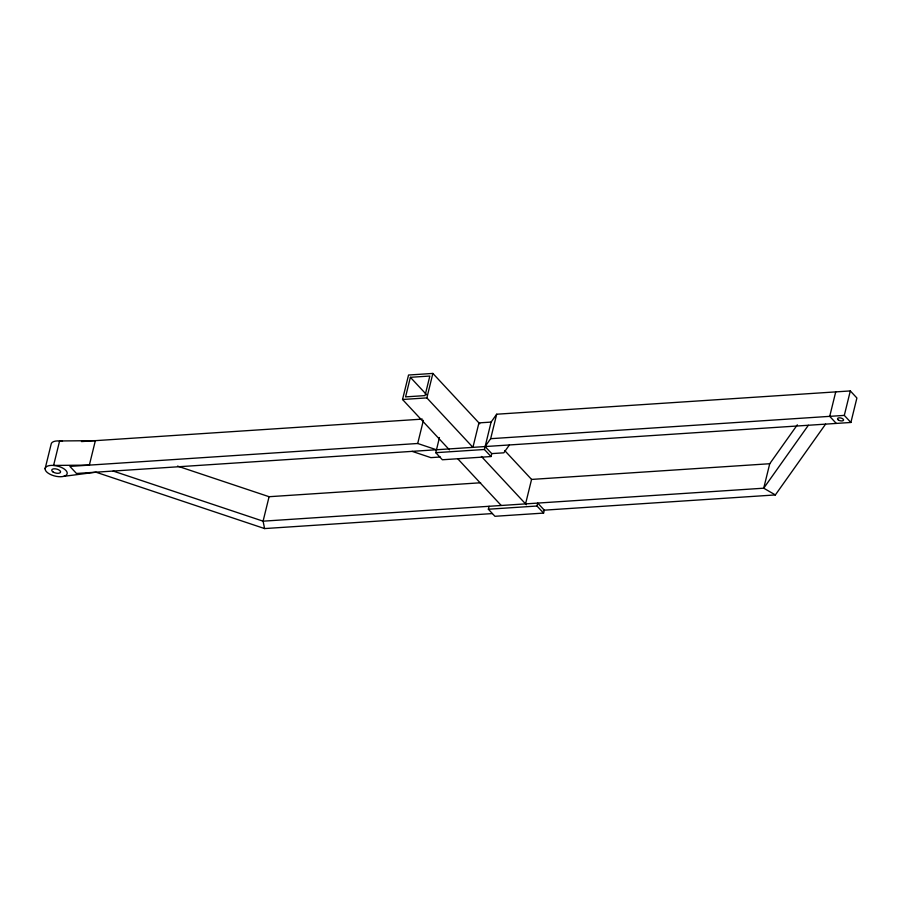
<?xml version="1.0" encoding="UTF-8"?>
<svg xmlns="http://www.w3.org/2000/svg" width="902" height="902" viewBox="0 0 902 902"><rect width="100%" height="100%" fill="white"/><g stroke="black" fill="none" stroke-linecap="round" stroke-linejoin="round"><path stroke-width="1.35" d="M45.1 468.781L51.11 444.314A11.32 5.153 13.8 0 1 62.475 441.371M480.631 482.773L269.089 496.709L263.08 521.176L264.602 528.572L492.357 513.576M449.444 449.861L402.54 399.496L408.55 375.029L432.87 373.428L479.774 423.793M410.387 377.318L405.573 396.88L425.034 395.606L429.837 376.033L410.387 377.318L426.657 394.783M472.806 447.223L426.872 397.895L432.87 373.428M496.675 414.221L490.665 438.688L485.084 446.558L491.737 453.616L491.015 456.547L484.43 449.489L491.094 422.091L496.675 414.221L850.315 390.927L856.9 397.996L850.89 422.463L76.478 473.471L69.894 466.402L417.705 443.491L423.376 420.388M491.015 456.547L442.363 459.761L435.79 452.691L439.443 437.526M472.919 447.358L478.928 422.891L491.094 422.091M543.579 513.091L537.006 506.022L537.727 503.09L544.301 510.149L543.579 513.091L494.939 516.294L488.354 509.224L489.076 506.293M525.562 503.891L531.571 479.424L769.733 463.729L797.334 424.831M769.733 463.729L763.723 488.196L263.08 521.176L113.156 471.047M835.726 391.885L829.716 416.352L836.301 423.421M850.89 422.463L844.306 415.394L850.315 390.927M509.404 444.957L503.823 452.815L491.669 453.616M808.372 425.259L763.723 488.196L775.359 494.927L825.601 424.12M63.76 476.346L95.928 472.186L264.602 528.572M402.54 399.496L426.872 397.895M81.462 441.574L422.305 419.114M490.665 438.688L844.306 415.394M435.79 452.691L484.43 449.489M440.323 456.998L430.863 457.63L412.124 451.361M488.354 509.224L537.006 506.022M543.387 510.216L775.359 494.927M417.705 443.491L436.444 449.76M177.536 466.108L269.089 496.709M504.658 450.515L531.447 479.289M481.42 456.48L526.396 504.782M458.058 459.107L501.117 505.357M59.6 440.965L53.59 465.432A11.32 5.153 13.8 0 0 48.122 473.133A11.32 5.153 13.8 0 0 66.759 474.599A11.32 5.153 13.8 0 0 53.59 465.432L89.354 465.116L95.364 440.65L59.6 440.965M838.341 419.96A3.112 1.421 13.8 0 0 843.46 420.366A3.112 1.421 13.8 0 0 839.841 417.84A3.112 1.421 13.8 0 0 838.341 419.96M52.947 471.893A4.533 2.063 13.8 0 0 60.4 472.479A4.533 2.063 13.8 0 0 55.135 468.803A4.533 2.063 13.8 0 0 52.947 471.893"/></g></svg>
